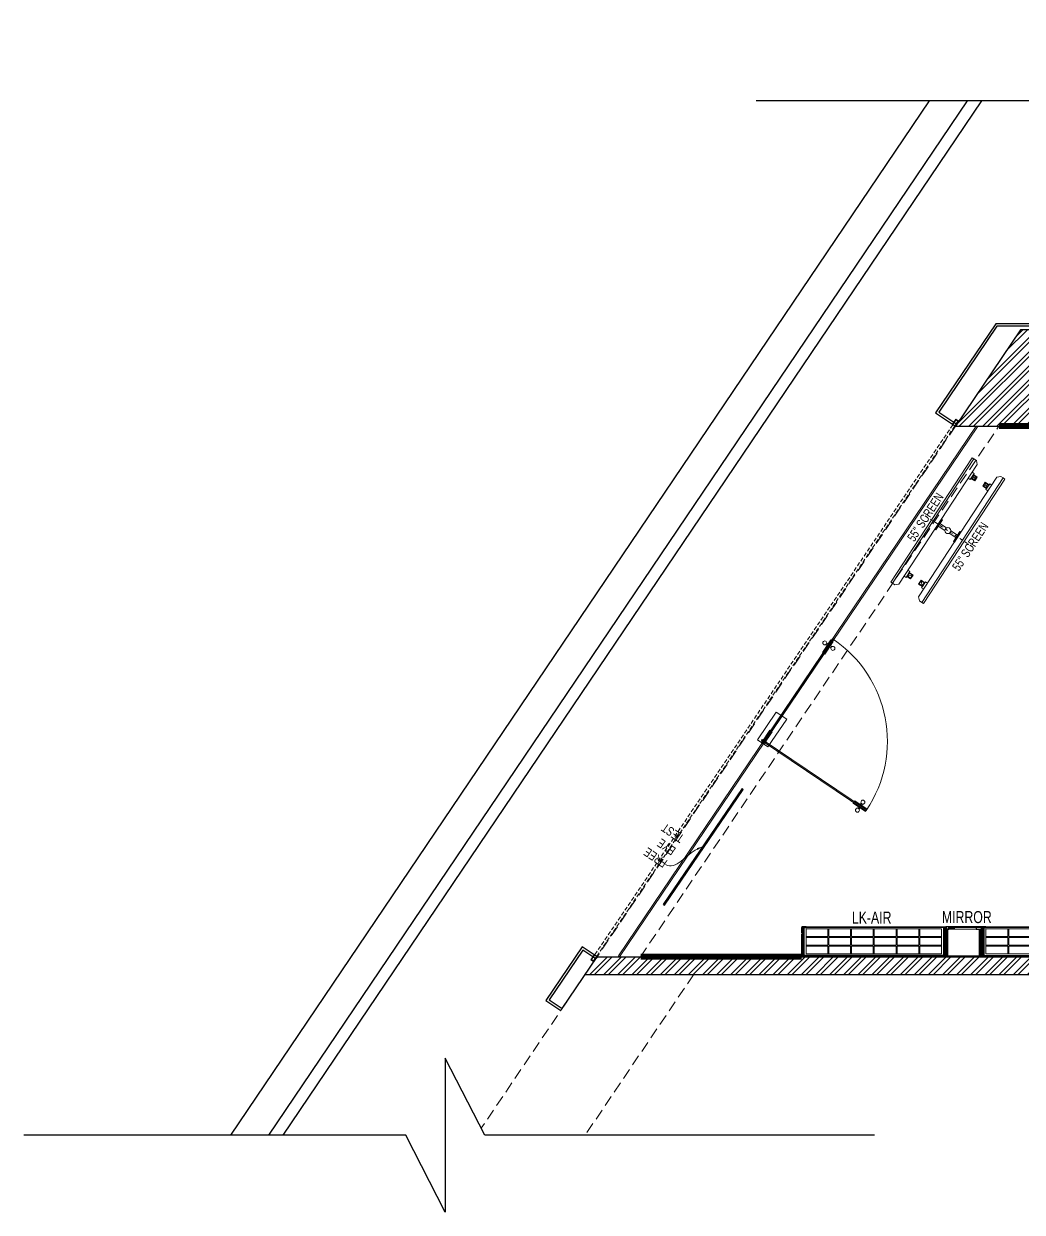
# Model space of a CAD drawing. Header units: feet. Extents: x 4081045 to 4105960, y -5462154 to -5452244.
# Drawn here: x 4081045 to 4089370, y -5462154 to -5452244 of the extents above; entities that cross this region are included whole.
import ezdxf
from ezdxf import colors
from ezdxf.entities.mleader import LeaderData, LeaderLine
from ezdxf.math import Vec2, Vec3

# ---------------------------------------------------------------- set-up
doc = ezdxf.new("R2010")
doc.units = ezdxf.units.FT
doc.header["$LTSCALE"] = 33
doc.header["$MEASUREMENT"] = 0
for name, pattern in [('a_p6_plan_L18$0$HIDDEN', [0.375, 0.25, -0.125]), ('ACAD_ISO03W100', [30, 12, -18]), ('DASHDOT2', [0.5, 0.25, -0.125, 0, -0.125]), ('HIDDENX2', [0.75, 0.5, -0.25])]:
    doc.linetypes.add(name, pattern=pattern)
for name, color, linetype, lineweight in [('A-Glazing', 4, 'Continuous', 20), ('A-shutter', 8, 'Continuous', 18), ('A-WALL HATCH', 251, 'Continuous', 0), ('beam', 90, 'Continuous', 9), ('Glazing', 141, 'Continuous', 15), ('LENS-TEXT', 31, 'Continuous', 5), ('LENS_DIMENSION', 193, 'Continuous', 0), ('LENS_TEXT', 31, 'Continuous', 5), ('LK-EQPMT', 3, 'Continuous', 18), ('LK-FF&E WALL', 1, 'Continuous', 9), ('LK-IT', 3, 'Continuous', 18), ('LK-MIRROR', 133, 'Continuous', 13), ('LN-ELEVATION-1', 81, 'Continuous', 25), ('LN-ELEVATION-2', 103, 'Continuous', 20), ('LN-ELEVATION-3', 125, 'Continuous', 18), ('LN-ELEVATION-4', 145, 'Continuous', 13), ('LN-HATCH', 251, 'Continuous', 0), ('PLANO-TXT', 252, 'Continuous', 5), ('rolling shutter', 1, 'Continuous', 5)]:
    doc.layers.add(name, color=color, linetype=linetype, lineweight=lineweight)
doc.layers.add('A-WALL', color=1, linetype='Continuous')
doc.layers.add('EL4', color=73, linetype='Continuous')
doc.styles.add('LK TXT', font='GILC____.TTF', dxfattribs={"height": 100})
doc.styles.get("Standard").update_dxf_attribs({"font": 'GILC____.TTF'})
pattern_1 = [(45, (7858054.0837, 3504049.203), (-4.4901280605, 4.4901280605), [])]

# ---------------------------------------------------------------- blocks, each defined once
blk = doc.blocks.new('*U49')
at = {"layer": 'A-shutter', "color": 5, "ltscale": 10}
for points in [[(41037952.1, -1561539.2), (41037952.1, -1561544.2), (41037907.1, -1561544.2), (41037907.1, -1561564.2), (41037952.1, -1561564.2), (41037952.1, -1561569.2), (41037902.1, -1561569.2), (41037902.1, -1561539.2)], [(41043291.5, -1561539.2), (41043291.5, -1561544.2), (41043336.5, -1561544.2), (41043336.5, -1561564.2), (41043291.5, -1561564.2), (41043291.5, -1561569.2), (41043341.5, -1561569.2), (41043341.5, -1561539.2)]]:
    blk.add_lwpolyline(points, close=True, dxfattribs=at)
at = {"layer": 'A-shutter', "color": 5, "linetype": 'HIDDENX2', "ltscale": 2}
blk.add_lwpolyline([(41037907.1, -1561544.2), (41037907.1, -1561564.2), (41043336.5, -1561564.2), (41043336.5, -1561544.2)], close=True, dxfattribs=at)
blk = doc.blocks.new('A$Ca052e964')
at = {"layer": 'A-WALL HATCH'}
h = blk.add_hatch(dxfattribs=at)
h.set_pattern_fill('ANSI32', color=256, scale=222)
h.set_pattern_definition([(45, (-3491259.28, 5460705.52), (-58.8666395, 58.8666395), []), (45, (-3491220.04, 5460705.52), (-58.8666395, 58.8666395), [])])
h.paths.add_polyline_path([(-150, 4734), (-150, 4414.4), (0, 4414.4), (0, 5102), (-3731, 5102), (-3731, 5379), (-4917, 5379), (-4917, 5124), (-4528, 5124), (-4528, 4575), (-3731, 4575), (-3731, 4952), (-409, 4952), (-409, 4734)])
h.paths.add_polyline_path([(0, 797.2), (0, 4414.4), (-150, 4414.4), (-150, 797.2)])
h.paths.add_polyline_path([(0, 0), (0, 797.2), (-150, 797.2), (-150, 150), (-5503.1, 150), (-5503.1, 0)])
h.paths.add_polyline_path([(-5503.1, 0), (-5503.1, 150), (-10984.8, 150), (-10984.8, 0)])
h.paths.add_polyline_path([(-10984.8, 0), (-10984.8, 150), (-20135, 150), (-20163, 108.6), (-20236.3, 0)])
h.paths.add_polyline_path([(-15761, 4575), (-15761, 5124), (-15378, 5124), (-15378, 5379), (-16604.1, 5379), (-17147, 4575)])
h.paths.add_polyline_path([(-11495, 5124), (-11495, 5379), (-12150, 5379), (-12150, 5124)])
h.paths.add_polyline_path([(-8160, 5124), (-8160, 5379), (-8210, 5379), (-8806, 5379), (-8806, 5124)])
at = {"layer": 'A-WALL'}
for p, q in [((-17366.2, 7288.2), (-23191.1, -1338.1)), ((-17050, 7288.2), (-22875, -1338.1)), ((-16929.4, 7288.2), (-22754.3, -1338.1))]:
    blk.add_line(p, q, dxfattribs=at)
for points in [[(-11716, 7288.2), (-14965, 7288.2), (-15294.9, 7930.3), (-15294.9, 6646.2), (-15624.9, 7288.2), (-18809.1, 7288.2)], [(-20135, 150), (-150, 150), (-150, 4734), (-409, 4734), (-409, 4952), (-3731, 4952), (-3731, 4575), (-4528, 4575), (-4528, 5124), (-4917, 5124), (-4917, 5379), (-3731, 5379), (-3731, 5102), (0, 5102), (0, 0), (-20236.3, 0)], [(-17822.1, -1338.1), (-21071.1, -1338.1), (-21401.1, -696), (-21401.1, -1980.1), (-21731, -1338.1), (-24915.2, -1338.1)]]:
    blk.add_lwpolyline(points, dxfattribs=at)
blk.add_lwpolyline([(-15378, 5379), (-16604.1, 5379), (-17147, 4575), (-15761, 4575), (-15761, 5124), (-15378, 5124)], close=True, dxfattribs=at)
at = {"layer": 'beam', "linetype": 'a_p6_plan_L18$0$HIDDEN', "lineweight": 5, "ltscale": 11}
for p, q in [((-19331.3, 0), (-20234.9, -1338.1)), ((-20236.3, 0), (-21100.8, -1280.3))]:
    blk.add_line(p, q, dxfattribs=at)
blk.add_lwpolyline([(-19773, 150), (-16785, 4575), (-17147, 4575), (-20135, 150)], close=True, dxfattribs=at)
at = {"layer": 'EL4'}
for points in [[(-15378, 5379), (-15378, 5429), (-16811.7, 5429), (-17312.8, 4686.9), (-17147, 4575)], [(-15398, 5379), (-15398, 5409), (-16801, 5409), (-17285, 4692.3), (-17135.8, 4591.6)], [(-20135, 150), (-20259.3, 233.9), (-20562.6, -215.2), (-20438.3, -299.2)], [(-20146.2, 133.4), (-20253.9, 206.2), (-20534.9, -209.9), (-20427.1, -282.6), (-20135, 150)]]:
    blk.add_lwpolyline(points, dxfattribs=at)
at = {"layer": 'rolling shutter', "color": 2, "rotation": 235.970643979952}
blk.add_blockref('*U49', (24242540.2, 33140952.2), dxfattribs=at)
blk = doc.blocks.new('Entrance Door')
at = {"layer": 'Glazing', "ltscale": 111}
blk.add_hatch(color=256, dxfattribs=at).paths.add_polyline_path([(18, -35), (18, -1235), (30, -1235), (30, -35)])
at = {"layer": 'Glazing'}
for p, q in [((30, -54), (18, -66)), ((1118, -31), (1118, -54)), ((1118, -89), (1118, -66)), ((1133, -31), (1133, -54)), ((1133, -89), (1133, -66))]:
    blk.add_line(p, q, dxfattribs=at)
at = {"layer": 'Glazing', "ltscale": 44}
for p, q in [((-5, -1156), (18, -1156)), ((-5, -1171), (18, -1171)), ((53, -1156), (30, -1156)), ((53, -1171), (30, -1171))]:
    blk.add_line(p, q, dxfattribs=at)
at = {"layer": 'Glazing'}
for points in [[(320, -120), (0, -120), (0, 0), (320, 0)], [(0, -54), (142, -54), (142, -47), (0, -47)], [(0, -66), (142, -66), (142, -74), (0, -74)], [(1181, -54), (1038, -54), (1038, -47), (1181, -47)], [(1181, -66), (1038, -66), (1038, -74), (1181, -74)]]:
    blk.add_lwpolyline(points, close=True, dxfattribs=at)
at = {"layer": 'Glazing', "ltscale": 222}
blk.add_lwpolyline([(-2, -66), (1199, -66), (1199, -54), (-2, -54)], close=True, dxfattribs=at)
at = {"layer": 'Glazing', "ltscale": 111}
blk.add_lwpolyline([(18, -35), (18, -1235), (30, -1235), (30, -35)], close=True, dxfattribs=at)
at = {"layer": 'Glazing', "ltscale": 44}
for points in [[(18, -1093), (18, -1235), (10, -1235), (10, -1093)], [(30, -1093), (30, -1235), (37, -1235), (37, -1093)]]:
    blk.add_lwpolyline(points, close=True, dxfattribs=at)
at = {"layer": 'Glazing'}
for centre, radius in [((1125, -14), 19), ((24, -59), 19.8), ((1125, -107), 19)]:
    blk.add_circle(centre, radius, dxfattribs=at)
at = {"layer": 'Glazing', "ltscale": 44}
for centre in [(-22, -1164), (70, -1164)]:
    blk.add_circle(centre, 19, dxfattribs=at)
at = {"layer": 'Glazing', "ltscale": 222}
blk.add_arc((24, -60), 1175, 270, 359.9996, dxfattribs=at)
blk = doc.blocks.new('VC HD 1200')
at = {"layer": 'LN-HATCH', "ltscale": 0.5}
h = blk.add_hatch(dxfattribs=at)
h.set_pattern_fill('ANSI31', color=256, scale=2)
h.set_pattern_definition([(45, (3760859.753, 1795248.936), (-4.490128061, 4.490128061), [])])
h.paths.add_polyline_path([(-1200, 250), (-1200, 60), (-1194, 60), (-1194, 50), (-1200, 50), (-1200, 6), (-1182, 6), (-1182, 250)])
h = blk.add_hatch(dxfattribs=at)
h.set_pattern_fill('ANSI31', color=256, scale=2)
h.set_pattern_definition(pattern_1)
h.paths.add_polyline_path([(0, 250), (0, 60), (-6, 60), (-6, 50), (0, 50), (0, 6), (-18, 6), (-18, 250)])
h = blk.add_hatch(dxfattribs=at)
h.set_pattern_fill('ANSI31', color=256, scale=2)
h.set_pattern_definition([(45, (7858047.0837, 3504049.203), (-4.4901280605, 4.4901280605), [])])
h.paths.add_polyline_path([(-1165, 6), (-1165, 0), (-1200, 0), (-1200, 6)])
h = blk.add_hatch(dxfattribs=at)
h.set_pattern_fill('ANSI31', color=256, scale=2)
h.set_pattern_definition(pattern_1)
h.paths.add_polyline_path([(-28, 6), (-28, 0), (0, 0), (0, 6)])
at = {"layer": 'LN-ELEVATION-1', "ltscale": 0.5}
for points in [[(-1200, 250), (-1200, 60), (-1194, 60), (-1194, 50), (-1200, 50), (-1200, 6), (-1182, 6), (-1182, 250)], [(-18, 238), (-1182, 238), (-1182, 244), (-18, 244)], [(0, 250), (0, 60), (-6, 60), (-6, 50), (0, 50), (0, 6), (-18, 6), (-18, 250)], [(-1165, 6), (-1165, 0), (-1200, 0), (-1200, 6)], [(-35, 6), (-35, 0), (0, 0), (0, 6)]]:
    blk.add_lwpolyline(points, close=True, dxfattribs=at)
at = {"layer": 'LN-ELEVATION-3', "ltscale": 0.5}
for p, q in [((-1182, 250), (-18, 250)), ((-1165, 6), (-35, 6)), ((-35, 0), (-1165, 0))]:
    blk.add_line(p, q, dxfattribs=at)
for points in [[(-1165, 226), (-35, 226), (-35, 18), (-1165, 18)], [(-1165, 226), (-983.3, 226), (-983.3, 162), (-1165, 162)], [(-975.3, 226), (-793.7, 226), (-793.7, 162), (-975.3, 162)], [(-785.7, 226), (-604, 226), (-604, 162), (-785.7, 162)], [(-596, 226), (-414.3, 226), (-414.3, 162), (-596, 162)], [(-406.3, 226), (-224.7, 226), (-224.7, 162), (-406.3, 162)], [(-216.7, 226), (-35, 226), (-35, 162), (-216.7, 162)], [(-1165, 90), (-983.3, 90), (-983.3, 154), (-1165, 154)], [(-975.3, 154), (-793.7, 154), (-793.7, 90), (-975.3, 90)], [(-785.7, 154), (-604, 154), (-604, 90), (-785.7, 90)], [(-596, 154), (-414.3, 154), (-414.3, 90), (-596, 90)], [(-406.3, 154), (-224.7, 154), (-224.7, 90), (-406.3, 90)], [(-216.7, 154), (-35, 154), (-35, 90), (-216.7, 90)], [(-1165, 82), (-983.3, 82), (-983.3, 18), (-1165, 18)], [(-975.3, 82), (-793.7, 82), (-793.7, 18), (-975.3, 18)], [(-785.7, 82), (-604, 82), (-604, 18), (-785.7, 18)], [(-596, 82), (-414.3, 82), (-414.3, 18), (-596, 18)], [(-406.3, 82), (-224.7, 82), (-224.7, 18), (-406.3, 18)], [(-216.7, 82), (-35, 82), (-35, 18), (-216.7, 18)]]:
    blk.add_lwpolyline(points, close=True, dxfattribs=at)
blk = doc.blocks.new('MIRROR')
at = {"layer": 'LN-HATCH', "ltscale": 0.5}
h = blk.add_hatch(dxfattribs=at)
h.set_pattern_fill('ANSI31', color=256, scale=2)
h.set_pattern_definition([(45, (4060433.7416, 1708720.787), (-4.4901280605, 4.4901280605), [])])
h.paths.add_polyline_path([(212.9, 101.3), (230.9, 101.3), (230.9, -127.7), (212.9, -127.7)])
h.paths.add_polyline_path([(230.9, 95.3), (494.9, 95.3), (494.9, 101.3), (230.9, 101.3)])
h.paths.add_polyline_path([(512.9, 101.3), (494.9, 101.3), (494.9, -127.7), (512.9, -127.7)])
at = {"layer": 'Defpoints'}
blk.add_lwpolyline([(512.9, 101.3), (212.9, 101.3), (212.9, -148.7), (512.9, -148.7)], close=True, dxfattribs=at)
at = {"layer": 'LN-ELEVATION-1'}
for points in [[(212.9, 101.3), (230.9, 101.3), (230.9, -127.7), (212.9, -127.7)], [(230.9, 95.3), (494.9, 95.3), (494.9, 101.3), (230.9, 101.3)], [(512.9, 101.3), (494.9, 101.3), (494.9, -127.7), (512.9, -127.7)], [(259.9, -141.7), (259.9, -127.7), (214.9, -127.7), (214.9, -148.7), (223.9, -148.7), (223.9, -147.2), (216.4, -147.2), (216.4, -141.7)], [(442.9, -141.7), (442.9, -127.7), (487.9, -127.7), (487.9, -148.7), (478.9, -148.7), (478.9, -147.2), (486.4, -147.2), (486.4, -141.7)], [(504.9, -148.7), (504.9, -147.2), (509.4, -147.2), (509.4, -129.2), (487.9, -129.2), (487.9, -127.7), (510.9, -127.7), (510.9, -148.7)]]:
    blk.add_lwpolyline(points, close=True, dxfattribs=at)
at = {"layer": 'LN-ELEVATION-2', "color": 4, "lineweight": 0}
blk.add_lwpolyline([(216.4, -141.7), (486.4, -141.7), (486.4, -147.2), (216.4, -147.2)], close=True, dxfattribs=at)
at = {"layer": 'LN-ELEVATION-2'}
blk.add_lwpolyline([(259.9, -141.7), (442.9, -141.7), (442.9, -127.7), (259.9, -127.7)], close=True, dxfattribs=at)
at = {"layer": 'LN-ELEVATION-4', "ltscale": 0.5}
blk.add_line((478.9, -148.7), (223.9, -148.7), dxfattribs=at)
blk = doc.blocks.new('55INCH')
at = {"layer": 'LK-EQPMT', "ltscale": 12}
for p, q in [((2111558.8, 1135690.5), (2111583.2, 1135690.5)), ((2111583.2, 1135690.5), (2111607.7, 1135666)), ((2111607.7, 1134473.9), (2111607.7, 1135666)), ((2111607.7, 1135587.9), (2111627.2, 1135587.9)), ((2111627.2, 1135587.9), (2111627.2, 1135529.3)), ((2111627.2, 1135529.3), (2111607.7, 1135529.3)), ((2111627.2, 1134610.6), (2111607.7, 1134610.6)), ((2111607.7, 1134552), (2111627.2, 1134552)), ((2111627.2, 1134610.6), (2111627.2, 1134552)), ((2111558.8, 1134449.5), (2111583.2, 1134449.5)), ((2111583.2, 1134449.5), (2111607.7, 1134473.9))]:
    blk.add_line(p, q, dxfattribs=at)
at = {"layer": 'LK-EQPMT'}
for p, q in [((2111661.6, 1135543.3), (2111631, 1135573.9)), ((2111661.6, 1135573.9), (2111631, 1135543.3)), ((2111661.6, 1134597.1), (2111631, 1134566.5))]:
    blk.add_line(p, q, dxfattribs=at)
at = {"layer": 'LK-EQPMT', "ltscale": 12}
blk.add_lwpolyline([(2111542.6, 1135690.5), (2111558.8, 1135690.5), (2111558.8, 1134449.5), (2111542.6, 1134449.5)], close=True, dxfattribs=at)
at = {"layer": 'LK-EQPMT'}
for points in [[(2111627.2, 1135577.7), (2111627.2, 1135539.5), (2111665.4, 1135539.5), (2111665.4, 1135577.7)], [(2111631, 1135573.9), (2111631, 1135543.3), (2111661.6, 1135543.3), (2111661.6, 1135573.9)], [(2111627.2, 1134562.7), (2111627.2, 1134600.9), (2111665.4, 1134600.9), (2111665.4, 1134562.7)], [(2111631, 1134566.5), (2111631, 1134597.1), (2111661.6, 1134597.1), (2111661.6, 1134566.5)]]:
    blk.add_lwpolyline(points, close=True, dxfattribs=at)

msp = doc.modelspace()

# ---------------------------------------------------------------- linework, layer by layer
msp.add_lwpolyline([(4087034, -5458621.6), (4086375.9, -5459586.6), (4086385.8, -5459593.4), (4087043.9, -5458628.4)], close=True)
at = {"layer": 'A-Glazing'}
msp.add_lwpolyline([(4088996.6, -5455605.7), (4086013.1, -5460023.9), (4086003.2, -5460017.2), (4088986.6, -5455598.9)], close=True, dxfattribs=at)
at = {"layer": 'LK-IT', "color": 1, "linetype": 'DASHDOT2', "ltscale": 3}
msp.add_line((4088954.2, -5456604.2), (4088545, -5456336.4), dxfattribs=at)
at = {"layer": 'LK-IT'}
for points in [[(4088695.5, -5456375.1), (4088640.7, -5456458.8), (4088649.1, -5456464.2), (4088703.9, -5456380.6)], [(4088858.5, -5456481.8), (4088803.7, -5456565.5), (4088795.4, -5456560), (4088850.1, -5456476.3)]]:
    msp.add_lwpolyline(points, close=True, dxfattribs=at)
for points in [[(4088738.3, -5456448), (4088683.3, -5456412), (4088669.6, -5456432.9), (4088724.6, -5456468.9, -0.267949), (4088738.3, -5456448, 1)], [(4088774.6, -5456471.7), (4088829.6, -5456507.7), (4088815.9, -5456528.6), (4088760.9, -5456492.6, 0.267949), (4088774.6, -5456471.7, -1)]]:
    msp.add_lwpolyline(points, format="xyb", dxfattribs=at)
at = {"layer": 'LK-IT', "color": 1}
msp.add_circle((4088749.6, -5456470.3), 25, dxfattribs=at)
at = {"layer": 'LK-MIRROR', "linetype": 'ACAD_ISO03W100', "ltscale": 0.05, "const_width": 50}
for points in [[(4090198.9, -5455349.9), (4090198.9, -5455598.9), (4089174.9, -5455598.9)], [(4087531.9, -5460023.9), (4086186.9, -5460023.9)]]:
    msp.add_lwpolyline(points, dxfattribs=at)

# ---------------------------------------------------------------- block references
at = {"layer": 'A-Glazing', "xscale": 0.8748404702498984, "yscale": 0.8748404702498984, "zscale": 0.8748404702498984, "rotation": 55.97065509292599}
msp.add_blockref('Entrance Door', (4087162.5, -5458215.5), dxfattribs=at)
at = {"layer": 'LENS_DIMENSION'}
msp.add_blockref('A$Ca052e964', (4105959.9, -5460173.9), dxfattribs=at)
at = {"layer": 'LK-FF&E WALL', "xscale": -1, "rotation": 180}
msp.add_blockref('VC HD 1200', (4088731.9, -5459773.9), dxfattribs=at)
at = {"layer": 'LK-FF&E WALL', "rotation": 180}
for name, p in [('MIRROR', (4089244.8, -5459922.6)), ('VC HD 1200', (4089031.9, -5459773.9))]:
    msp.add_blockref(name, p, dxfattribs=at)
at = {"layer": 'LK-IT', "rotation": 326.7869055915626}
msp.add_blockref('55INCH', (1700274.8, -5249418.4), dxfattribs=at)
at = {"layer": 'LK-IT', "xscale": -1, "rotation": 326.7869055915626}
msp.add_blockref('55INCH', (5233745.2, -7562810.1), dxfattribs=at)

# ---------------------------------------------------------------- texts
at = {"layer": 'LENS-TEXT', "color": 0, "linetype": 'Continuous', "ltscale": 3, "char_height": 75, "width": 783.964, "attachment_point": 5, "rotation": 56.78691, "style": 'LK TXT'}
for insert in [(4088562.4, -5456357.8), (4088936.4, -5456602.7)]:
    msp.add_mtext('\\pt225;55" SCREEN', dxfattribs=dict(at, insert=insert))
at = {"layer": 'LENS_TEXT', "linetype": 'Continuous', "ltscale": 3, "insert": (4088907.4, -5459693.6, -23744), "char_height": 100, "width": 324.474, "attachment_point": 5, "style": 'LK TXT'}
msp.add_mtext('{\\C7;MIRROR}', dxfattribs=at)
at = {"layer": 'PLANO-TXT', "linetype": 'Continuous', "ltscale": 3, "insert": (4088114.2, -5459696.9, -23744), "char_height": 100, "width": 149.547, "attachment_point": 5, "style": 'LK TXT'}
msp.add_mtext('LK-AIR', dxfattribs=at)

# ---------------------------------------------------------------- leaders
at = {"layer": 'LENS_TEXT', "color": 1, "linetype": 'Continuous', "ltscale": 3}
ml = msp.add_multileader_mtext('Standard', dxfattribs=at)
ml.set_content('{\\C256;FREE EYE TEST}', color=1)
ml.set_leader_properties(color=256, linetype='ByLayer', lineweight=-1)
ml.build(insert=Vec2(0, 0))
ml.multileader.update_dxf_attribs({"leader_type": 2, "dogleg_length": 0.36, "arrow_head_size": 50})
ctx = ml.context
ctx.base_point, ctx.char_height, ctx.arrow_head_size, ctx.landing_gap_size, ctx.plane_origin, ctx.plane_x_axis, ctx.plane_y_axis = Vec3(4086396.6, -5459254.3), 75, 50, 0.09, Vec3(4086684.7, -5461099.8), Vec3(-0.826192, 0.563388), Vec3(-0.563388, -0.826192)
notes = []
notes.append((ctx, [(0, (1, 1, 0), (4086396.9, -5459254.5), (-0.826192, 0.563388), 0.36, [(1, [(4086704.9, -5459104.1)], 0, [])])]))
ctx.mtext.insert, ctx.mtext.text_direction, ctx.mtext.rotation, ctx.mtext.width, ctx.mtext.flow_direction = Vec3(4086375.1, -5459285.6), Vec3(-0.826192, 0.563388), 2.543112, 354.238, 5
for ctx, leaders in notes:
    for number, flags, end, landing, length, lines in leaders:
        leader = LeaderData()
        leader.index, (leader.has_last_leader_line, leader.has_dogleg_vector, leader.attachment_direction) = number, flags
        leader.last_leader_point, leader.dogleg_vector, leader.dogleg_length = Vec3(end), Vec3(landing), length
        for number, points, colour, breaks in lines:
            line = LeaderLine()
            line.index, line.vertices, line.color, line.breaks = number, Vec3.list(points), colors.encode_raw_color(colour), breaks
            leader.lines.append(line)
        ctx.leaders.append(leader)

doc.saveas('drawing.dxf')
